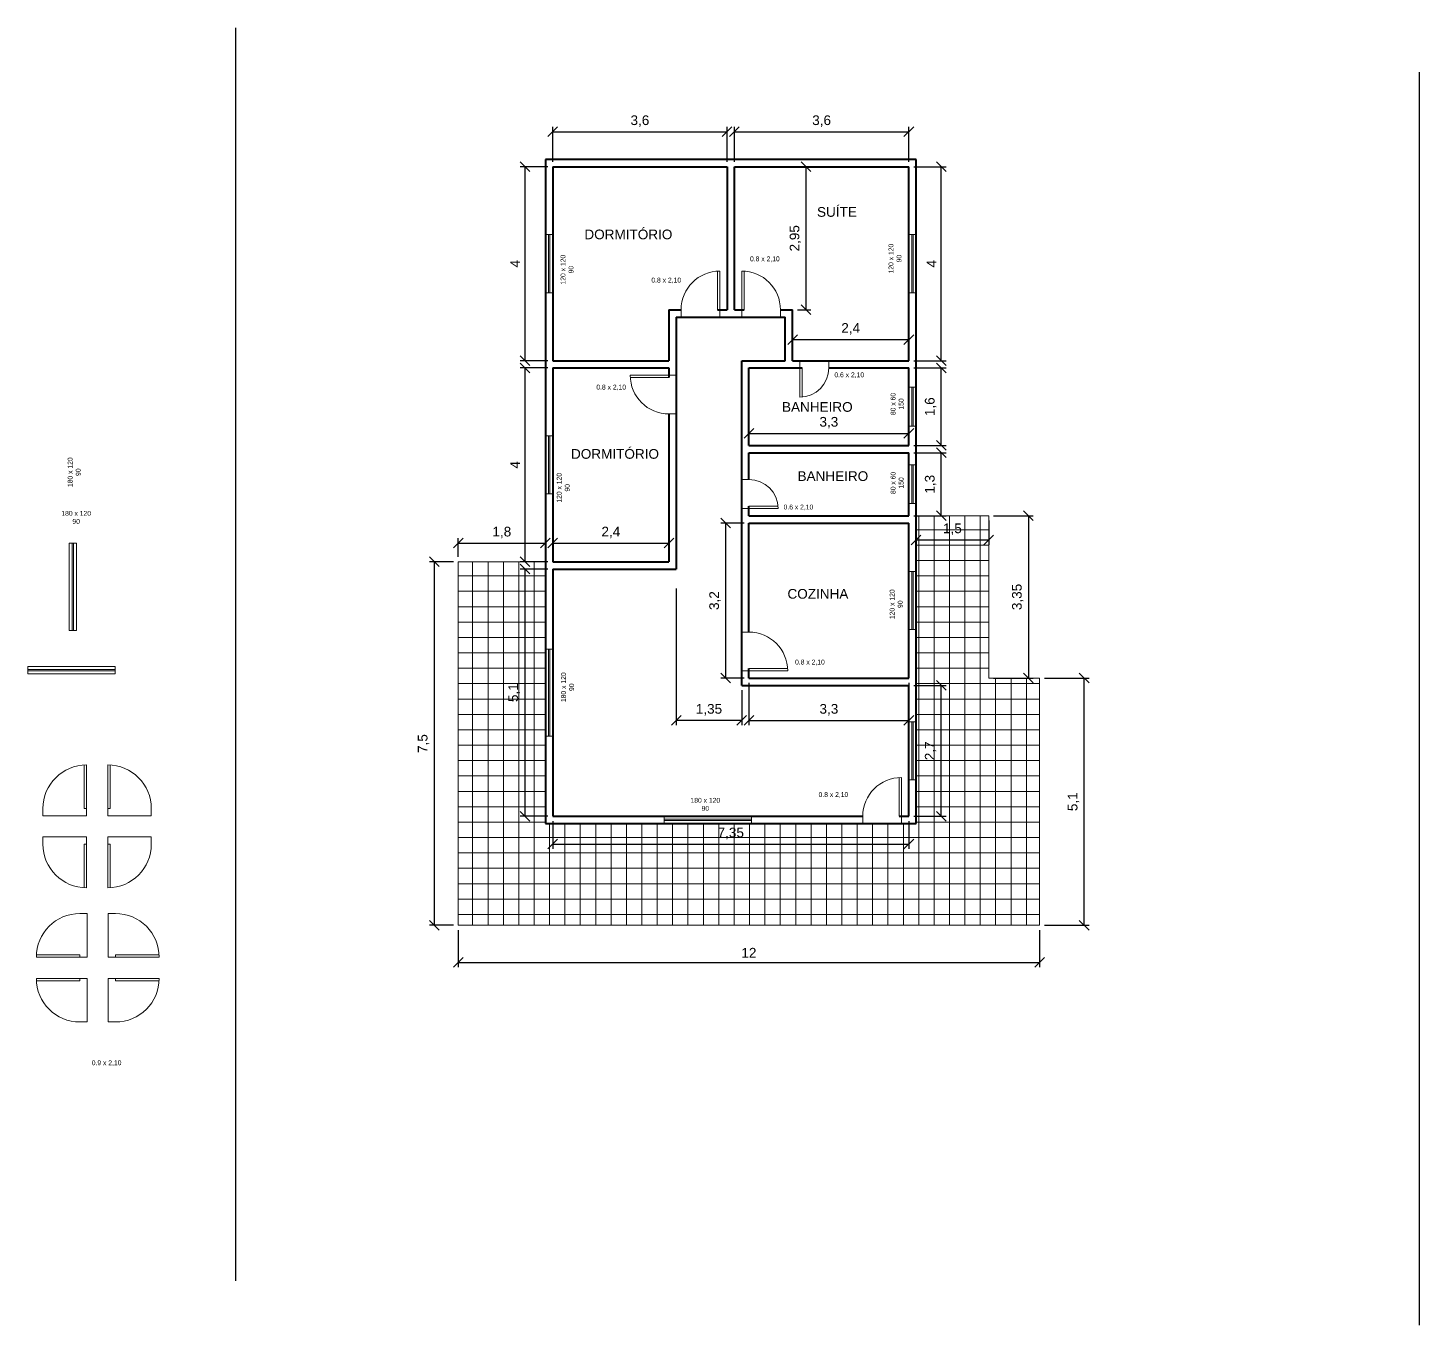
# Model space of a CAD drawing. Header units: millimetres. Extents: x 2213 to 2478, y 1506 to 1643.
# Drawn here: x 2414.61 to 2443.33, y 1580.3 to 1607.06 of the extents above; entities that cross this region are included whole.
import ezdxf

# ---------------------------------------------------------------- set-up
doc = ezdxf.new("R2010")
doc.units = ezdxf.units.MM
for name, color, linetype, lineweight in [('Cotas', 6, 'Continuous', 9), ('Detalhes e Hachuras', 1, 'Continuous', 9), ('Paredes', 4, 'Continuous', 40), ('Portas Janelas', 2, 'Continuous', 20), ('Textos', 3, 'Continuous', 30)]:
    doc.layers.add(name, color=color, linetype=linetype, lineweight=lineweight)
doc.styles.get("Standard").update_dxf_attribs({"font": 'arial.ttf'})
doc.dimstyles.new('ISO-25', dxfattribs={"dimtxt": 0.2, "dimasz": 0.2, "dimexe": 0.1, "dimexo": 0.1, "dimgap": 0.1, "dimtad": 1, "dimtxsty": 'Standard', "dimblk": 'OBLIQUE', "dimcen": 0, "dimclrd": 6, "dimclre": 6, "dimclrt": 6, "dimadec": 0, "dimazin": 0, "dimtfac": 1, "dimtmove": 0, "dimatfit": 3, "dimldrblk": 'OBLIQUE', "dimfxl": 1, "dimtfillclr": 6, "dimarcsym": 0})

# ---------------------------------------------------------------- blocks, each defined once
blk = doc.blocks.new('_Oblique')
at = {"color": 0, "linetype": 'ByBlock', "lineweight": -2}
blk.add_line((-0.5, -0.5), (0.5, 0.5), dxfattribs=at)
blk = doc.blocks.new('*D272')
at = {"layer": 'Cotas', "color": 6, "lineweight": -2, "transparency": 16777216}
for p, q in [((2427.998, 1595.497), (2427.998, 1592.674)), ((2429.348, 1593.397), (2429.348, 1592.674)), ((2429.348, 1592.774), (2427.998, 1592.774))]:
    blk.add_line(p, q, dxfattribs=at)
at = {"layer": 'Defpoints', "color": 0, "transparency": 16777216}
for p in [(2427.998, 1595.597), (2429.348, 1593.497), (2427.998, 1592.774)]:
    blk.add_point(p, dxfattribs=at)
at = {"layer": 'Cotas', "color": 6, "lineweight": -2, "transparency": 16777216, "xscale": 0.2, "yscale": 0.2, "zscale": 0.2, "rotation": 180}
blk.add_blockref('_Oblique', (2427.998, 1592.774), dxfattribs=at)
at = {"layer": 'Cotas', "color": 6, "lineweight": -2, "transparency": 16777216, "xscale": 0.2, "yscale": 0.2, "zscale": 0.2}
blk.add_blockref('_Oblique', (2429.348, 1592.774), dxfattribs=at)
at = {"layer": 'Cotas', "color": 6, "transparency": 16777216, "insert": (2428.673, 1592.994), "char_height": 0.2, "attachment_point": 5}
blk.add_mtext('1,35', dxfattribs=at)
blk = doc.blocks.new('*D273')
at = {"layer": 'Cotas', "color": 6, "lineweight": -2, "transparency": 16777216}
for p, q in [((2429.498, 1593.547), (2429.498, 1592.674)), ((2432.798, 1593.547), (2432.798, 1592.674)), ((2429.498, 1592.774), (2432.798, 1592.774))]:
    blk.add_line(p, q, dxfattribs=at)
at = {"layer": 'Defpoints', "color": 0, "transparency": 16777216}
for p in [(2429.498, 1593.647), (2432.798, 1593.647), (2432.798, 1592.774)]:
    blk.add_point(p, dxfattribs=at)
at = {"layer": 'Cotas', "color": 6, "lineweight": -2, "transparency": 16777216, "xscale": 0.2, "yscale": 0.2, "zscale": 0.2, "rotation": 180}
blk.add_blockref('_Oblique', (2429.498, 1592.774), dxfattribs=at)
at = {"layer": 'Cotas', "color": 6, "lineweight": -2, "transparency": 16777216, "xscale": 0.2, "yscale": 0.2, "zscale": 0.2}
blk.add_blockref('_Oblique', (2432.798, 1592.774), dxfattribs=at)
at = {"layer": 'Cotas', "color": 6, "transparency": 16777216, "insert": (2431.148, 1592.994), "char_height": 0.2, "attachment_point": 5}
blk.add_mtext('3,3', dxfattribs=at)
blk = doc.blocks.new('*D275')
at = {"layer": 'Defpoints', "color": 0, "transparency": 16777216}
for p in [(2425.448, 1604.197), (2424.873, 1600.197), (2425.448, 1600.197)]:
    blk.add_point(p, dxfattribs=at)
at = {"layer": 'Paredes', "color": 6, "lineweight": -2, "transparency": 16777216}
for p, q in [((2425.348, 1604.197), (2424.773, 1604.197)), ((2424.873, 1604.197), (2424.873, 1600.197)), ((2425.348, 1600.197), (2424.773, 1600.197))]:
    blk.add_line(p, q, dxfattribs=at)
at = {"layer": 'Paredes', "color": 6, "lineweight": -2, "transparency": 16777216, "xscale": 0.2, "yscale": 0.2, "zscale": 0.2}
for p, rotation in [((2424.873, 1604.197), 90), ((2424.873, 1600.197), 270)]:
    blk.add_blockref('_Oblique', p, dxfattribs=dict(at, rotation=rotation))
at = {"layer": 'Paredes', "color": 6, "transparency": 16777216, "insert": (2424.673, 1602.197), "char_height": 0.2, "attachment_point": 5, "rotation": 90}
blk.add_mtext('4', dxfattribs=at)
blk = doc.blocks.new('*D276')
at = {"layer": 'Defpoints', "color": 0, "transparency": 16777216}
for p in [(2425.448, 1600.047), (2424.873, 1596.047), (2425.448, 1596.047)]:
    blk.add_point(p, dxfattribs=at)
at = {"layer": 'Paredes', "color": 6, "lineweight": -2, "transparency": 16777216}
for p, q in [((2425.348, 1600.047), (2424.773, 1600.047)), ((2424.873, 1600.047), (2424.873, 1596.047)), ((2425.348, 1596.047), (2424.773, 1596.047))]:
    blk.add_line(p, q, dxfattribs=at)
at = {"layer": 'Paredes', "color": 6, "lineweight": -2, "transparency": 16777216, "xscale": 0.2, "yscale": 0.2, "zscale": 0.2}
for p, rotation in [((2424.873, 1600.047), 90), ((2424.873, 1596.047), 270)]:
    blk.add_blockref('_Oblique', p, dxfattribs=dict(at, rotation=rotation))
at = {"layer": 'Paredes', "color": 6, "transparency": 16777216, "insert": (2424.673, 1598.047), "char_height": 0.2, "attachment_point": 5, "rotation": 90}
blk.add_mtext('4', dxfattribs=at)
blk = doc.blocks.new('*D277')
at = {"layer": 'Defpoints', "color": 0, "transparency": 16777216}
for p in [(2425.448, 1595.897), (2424.873, 1590.797), (2425.448, 1590.797)]:
    blk.add_point(p, dxfattribs=at)
at = {"layer": 'Paredes', "color": 6, "lineweight": -2, "transparency": 16777216}
for p, q in [((2425.348, 1595.897), (2424.773, 1595.897)), ((2424.873, 1595.897), (2424.873, 1590.797)), ((2425.348, 1590.797), (2424.773, 1590.797))]:
    blk.add_line(p, q, dxfattribs=at)
at = {"layer": 'Paredes', "color": 6, "lineweight": -2, "transparency": 16777216, "xscale": 0.2, "yscale": 0.2, "zscale": 0.2}
for p, rotation in [((2424.873, 1595.897), 90), ((2424.873, 1590.797), 270)]:
    blk.add_blockref('_Oblique', p, dxfattribs=dict(at, rotation=rotation))
at = {"layer": 'Paredes', "color": 6, "transparency": 16777216, "insert": (2424.652, 1593.347), "char_height": 0.2, "attachment_point": 5, "rotation": 90}
blk.add_mtext('5,1', dxfattribs=at)
blk = doc.blocks.new('*D279')
at = {"layer": 'Defpoints', "color": 0, "transparency": 16777216}
for p in [(2429.048, 1604.92), (2425.448, 1604.197), (2429.048, 1604.197)]:
    blk.add_point(p, dxfattribs=at)
at = {"layer": 'Paredes', "color": 6, "lineweight": -2, "transparency": 16777216}
for p, q in [((2425.448, 1604.297), (2425.448, 1605.02)), ((2429.048, 1604.297), (2429.048, 1605.02)), ((2425.448, 1604.92), (2429.048, 1604.92))]:
    blk.add_line(p, q, dxfattribs=at)
at = {"layer": 'Paredes', "color": 6, "lineweight": -2, "transparency": 16777216, "xscale": 0.2, "yscale": 0.2, "zscale": 0.2, "rotation": 180}
blk.add_blockref('_Oblique', (2425.448, 1604.92), dxfattribs=at)
at = {"layer": 'Paredes', "color": 6, "lineweight": -2, "transparency": 16777216, "xscale": 0.2, "yscale": 0.2, "zscale": 0.2}
blk.add_blockref('_Oblique', (2429.048, 1604.92), dxfattribs=at)
at = {"layer": 'Paredes', "color": 6, "transparency": 16777216, "insert": (2427.248, 1605.14), "char_height": 0.2, "attachment_point": 5}
blk.add_mtext('3,6', dxfattribs=at)
blk = doc.blocks.new('*D280')
at = {"layer": 'Defpoints', "color": 0, "transparency": 16777216}
for p in [(2432.798, 1604.92), (2429.198, 1604.197), (2432.798, 1604.197)]:
    blk.add_point(p, dxfattribs=at)
at = {"layer": 'Paredes', "color": 6, "lineweight": -2, "transparency": 16777216}
for p, q in [((2429.198, 1604.297), (2429.198, 1605.02)), ((2432.798, 1604.297), (2432.798, 1605.02)), ((2429.198, 1604.92), (2432.798, 1604.92))]:
    blk.add_line(p, q, dxfattribs=at)
at = {"layer": 'Paredes', "color": 6, "lineweight": -2, "transparency": 16777216, "xscale": 0.2, "yscale": 0.2, "zscale": 0.2, "rotation": 180}
blk.add_blockref('_Oblique', (2429.198, 1604.92), dxfattribs=at)
at = {"layer": 'Paredes', "color": 6, "lineweight": -2, "transparency": 16777216, "xscale": 0.2, "yscale": 0.2, "zscale": 0.2}
blk.add_blockref('_Oblique', (2432.798, 1604.92), dxfattribs=at)
at = {"layer": 'Paredes', "color": 6, "transparency": 16777216, "insert": (2430.998, 1605.14), "char_height": 0.2, "attachment_point": 5}
blk.add_mtext('3,6', dxfattribs=at)
blk = doc.blocks.new('*D281')
at = {"layer": 'Defpoints', "color": 0, "transparency": 16777216}
for p in [(2432.798, 1604.197), (2433.468, 1604.197), (2432.798, 1600.197)]:
    blk.add_point(p, dxfattribs=at)
at = {"layer": 'Paredes', "color": 6, "lineweight": -2, "transparency": 16777216}
for p, q in [((2432.898, 1604.197), (2433.568, 1604.197)), ((2433.468, 1600.197), (2433.468, 1604.197)), ((2432.898, 1600.197), (2433.568, 1600.197))]:
    blk.add_line(p, q, dxfattribs=at)
at = {"layer": 'Paredes', "color": 6, "lineweight": -2, "transparency": 16777216, "xscale": 0.2, "yscale": 0.2, "zscale": 0.2}
for p, rotation in [((2433.468, 1604.197), 90), ((2433.468, 1600.197), 270)]:
    blk.add_blockref('_Oblique', p, dxfattribs=dict(at, rotation=rotation))
at = {"layer": 'Paredes', "color": 6, "transparency": 16777216, "insert": (2433.268, 1602.197), "char_height": 0.2, "attachment_point": 5, "rotation": 90}
blk.add_mtext('4', dxfattribs=at)
blk = doc.blocks.new('*D282')
at = {"layer": 'Defpoints', "color": 0, "transparency": 16777216}
for p in [(2432.798, 1600.047), (2433.468, 1600.047), (2432.798, 1598.447)]:
    blk.add_point(p, dxfattribs=at)
at = {"layer": 'Paredes', "color": 6, "lineweight": -2, "transparency": 16777216}
for p, q in [((2432.898, 1600.047), (2433.568, 1600.047)), ((2433.468, 1598.447), (2433.468, 1600.047)), ((2432.898, 1598.447), (2433.568, 1598.447))]:
    blk.add_line(p, q, dxfattribs=at)
at = {"layer": 'Paredes', "color": 6, "lineweight": -2, "transparency": 16777216, "xscale": 0.2, "yscale": 0.2, "zscale": 0.2}
for p, rotation in [((2433.468, 1600.047), 90), ((2433.468, 1598.447), 270)]:
    blk.add_blockref('_Oblique', p, dxfattribs=dict(at, rotation=rotation))
at = {"layer": 'Paredes', "color": 6, "transparency": 16777216, "insert": (2433.248, 1599.247), "char_height": 0.2, "attachment_point": 5, "rotation": 90}
blk.add_mtext('1,6', dxfattribs=at)
blk = doc.blocks.new('*D283')
at = {"layer": 'Defpoints', "color": 0, "transparency": 16777216}
for p in [(2432.798, 1598.297), (2433.468, 1598.297), (2432.798, 1596.997)]:
    blk.add_point(p, dxfattribs=at)
at = {"layer": 'Paredes', "color": 6, "lineweight": -2, "transparency": 16777216}
for p, q in [((2432.898, 1598.297), (2433.568, 1598.297)), ((2433.468, 1596.997), (2433.468, 1598.297)), ((2432.898, 1596.997), (2433.568, 1596.997))]:
    blk.add_line(p, q, dxfattribs=at)
at = {"layer": 'Paredes', "color": 6, "lineweight": -2, "transparency": 16777216, "xscale": 0.2, "yscale": 0.2, "zscale": 0.2}
for p, rotation in [((2433.468, 1598.297), 90), ((2433.468, 1596.997), 270)]:
    blk.add_blockref('_Oblique', p, dxfattribs=dict(at, rotation=rotation))
at = {"layer": 'Paredes', "color": 6, "transparency": 16777216, "insert": (2433.248, 1597.647), "char_height": 0.2, "attachment_point": 5, "rotation": 90}
blk.add_mtext('1,3', dxfattribs=at)
blk = doc.blocks.new('*D284')
at = {"layer": 'Defpoints', "color": 0, "transparency": 16777216}
for p in [(2429.018, 1596.847), (2429.498, 1596.847), (2429.498, 1593.647)]:
    blk.add_point(p, dxfattribs=at)
at = {"layer": 'Paredes', "color": 6, "lineweight": -2, "transparency": 16777216}
for p, q in [((2429.398, 1596.847), (2428.918, 1596.847)), ((2429.018, 1593.647), (2429.018, 1596.847)), ((2429.398, 1593.647), (2428.918, 1593.647))]:
    blk.add_line(p, q, dxfattribs=at)
at = {"layer": 'Paredes', "color": 6, "lineweight": -2, "transparency": 16777216, "xscale": 0.2, "yscale": 0.2, "zscale": 0.2}
for p, rotation in [((2429.018, 1596.847), 90), ((2429.018, 1593.647), 270)]:
    blk.add_blockref('_Oblique', p, dxfattribs=dict(at, rotation=rotation))
at = {"layer": 'Paredes', "color": 6, "transparency": 16777216, "insert": (2428.798, 1595.247), "char_height": 0.2, "attachment_point": 5, "rotation": 90}
blk.add_mtext('3,2', dxfattribs=at)
blk = doc.blocks.new('*D285')
at = {"layer": 'Defpoints', "color": 0, "transparency": 16777216}
for p in [(2432.798, 1600.633), (2430.398, 1600.197), (2432.798, 1600.197)]:
    blk.add_point(p, dxfattribs=at)
at = {"layer": 'Paredes', "color": 6, "lineweight": -2, "transparency": 16777216}
for p, q in [((2430.398, 1600.297), (2430.398, 1600.733)), ((2430.398, 1600.633), (2432.798, 1600.633)), ((2432.798, 1600.297), (2432.798, 1600.733))]:
    blk.add_line(p, q, dxfattribs=at)
at = {"layer": 'Paredes', "color": 6, "lineweight": -2, "transparency": 16777216, "xscale": 0.2, "yscale": 0.2, "zscale": 0.2, "rotation": 180}
blk.add_blockref('_Oblique', (2430.398, 1600.633), dxfattribs=at)
at = {"layer": 'Paredes', "color": 6, "lineweight": -2, "transparency": 16777216, "xscale": 0.2, "yscale": 0.2, "zscale": 0.2}
blk.add_blockref('_Oblique', (2432.798, 1600.633), dxfattribs=at)
at = {"layer": 'Paredes', "color": 6, "transparency": 16777216, "insert": (2431.598, 1600.853), "char_height": 0.2, "attachment_point": 5}
blk.add_mtext('2,4', dxfattribs=at)
blk = doc.blocks.new('*D286')
at = {"layer": 'Defpoints', "color": 0, "transparency": 16777216}
for p in [(2430.398, 1604.197), (2430.677, 1604.197), (2430.398, 1601.247)]:
    blk.add_point(p, dxfattribs=at)
at = {"layer": 'Paredes', "color": 6, "lineweight": -2, "transparency": 16777216}
for p, q in [((2430.498, 1604.197), (2430.777, 1604.197)), ((2430.677, 1601.247), (2430.677, 1604.197)), ((2430.498, 1601.247), (2430.777, 1601.247))]:
    blk.add_line(p, q, dxfattribs=at)
at = {"layer": 'Paredes', "color": 6, "lineweight": -2, "transparency": 16777216, "xscale": 0.2, "yscale": 0.2, "zscale": 0.2}
for p, rotation in [((2430.677, 1604.197), 90), ((2430.677, 1601.247), 270)]:
    blk.add_blockref('_Oblique', p, dxfattribs=dict(at, rotation=rotation))
at = {"layer": 'Paredes', "color": 6, "transparency": 16777216, "insert": (2430.457, 1602.722), "char_height": 0.2, "attachment_point": 5, "rotation": 90}
blk.add_mtext('2,95', dxfattribs=at)
blk = doc.blocks.new('*D287')
at = {"layer": 'Defpoints', "color": 0, "transparency": 16777216}
for p in [(2432.798, 1598.697), (2429.498, 1598.447), (2432.798, 1598.447)]:
    blk.add_point(p, dxfattribs=at)
at = {"layer": 'Paredes', "color": 6, "lineweight": -2, "transparency": 16777216}
for p, q in [((2429.498, 1598.547), (2429.498, 1598.797)), ((2429.498, 1598.697), (2432.798, 1598.697)), ((2432.798, 1598.547), (2432.798, 1598.797))]:
    blk.add_line(p, q, dxfattribs=at)
at = {"layer": 'Paredes', "color": 6, "lineweight": -2, "transparency": 16777216, "xscale": 0.2, "yscale": 0.2, "zscale": 0.2, "rotation": 180}
blk.add_blockref('_Oblique', (2429.498, 1598.697), dxfattribs=at)
at = {"layer": 'Paredes', "color": 6, "lineweight": -2, "transparency": 16777216, "xscale": 0.2, "yscale": 0.2, "zscale": 0.2}
blk.add_blockref('_Oblique', (2432.798, 1598.697), dxfattribs=at)
at = {"layer": 'Paredes', "color": 6, "transparency": 16777216, "insert": (2431.148, 1598.917), "char_height": 0.2, "attachment_point": 5}
blk.add_mtext('3,3', dxfattribs=at)
blk = doc.blocks.new('*D288')
at = {"layer": 'Defpoints', "color": 0, "transparency": 16777216}
for p in [(2425.448, 1590.797), (2432.798, 1590.797), (2432.798, 1590.222)]:
    blk.add_point(p, dxfattribs=at)
at = {"layer": 'Paredes', "color": 6, "lineweight": -2, "transparency": 16777216}
for p, q in [((2425.448, 1590.697), (2425.448, 1590.122)), ((2432.798, 1590.697), (2432.798, 1590.122)), ((2425.448, 1590.222), (2432.798, 1590.222))]:
    blk.add_line(p, q, dxfattribs=at)
at = {"layer": 'Paredes', "color": 6, "lineweight": -2, "transparency": 16777216, "xscale": 0.2, "yscale": 0.2, "zscale": 0.2, "rotation": 180}
blk.add_blockref('_Oblique', (2425.448, 1590.222), dxfattribs=at)
at = {"layer": 'Paredes', "color": 6, "lineweight": -2, "transparency": 16777216, "xscale": 0.2, "yscale": 0.2, "zscale": 0.2}
blk.add_blockref('_Oblique', (2432.798, 1590.222), dxfattribs=at)
at = {"layer": 'Paredes', "color": 6, "transparency": 16777216, "insert": (2429.123, 1590.442), "char_height": 0.2, "attachment_point": 5}
blk.add_mtext('7,35', dxfattribs=at)
blk = doc.blocks.new('*D289')
at = {"layer": 'Defpoints', "color": 0, "transparency": 16777216}
for p in [(2432.798, 1593.497), (2433.468, 1593.497), (2432.798, 1590.797)]:
    blk.add_point(p, dxfattribs=at)
at = {"layer": 'Paredes', "color": 6, "lineweight": -2, "transparency": 16777216}
for p, q in [((2432.898, 1593.497), (2433.568, 1593.497)), ((2433.468, 1590.797), (2433.468, 1593.497)), ((2432.898, 1590.797), (2433.568, 1590.797))]:
    blk.add_line(p, q, dxfattribs=at)
at = {"layer": 'Paredes', "color": 6, "lineweight": -2, "transparency": 16777216, "xscale": 0.2, "yscale": 0.2, "zscale": 0.2}
for p, rotation in [((2433.468, 1593.497), 90), ((2433.468, 1590.797), 270)]:
    blk.add_blockref('_Oblique', p, dxfattribs=dict(at, rotation=rotation))
at = {"layer": 'Paredes', "color": 6, "transparency": 16777216, "insert": (2433.248, 1592.147), "char_height": 0.2, "attachment_point": 5, "rotation": 90}
blk.add_mtext('2,7', dxfattribs=at)
blk = doc.blocks.new('*D290')
at = {"layer": 'Cotas', "color": 6, "lineweight": -2, "transparency": 16777216}
for p, q in [((2425.448, 1596.147), (2425.448, 1596.532)), ((2425.448, 1596.432), (2427.848, 1596.432)), ((2427.848, 1596.147), (2427.848, 1596.532))]:
    blk.add_line(p, q, dxfattribs=at)
at = {"layer": 'Defpoints', "color": 0, "transparency": 16777216}
for p in [(2427.848, 1596.432), (2425.448, 1596.047), (2427.848, 1596.047)]:
    blk.add_point(p, dxfattribs=at)
at = {"layer": 'Cotas', "color": 6, "lineweight": -2, "transparency": 16777216, "xscale": 0.2, "yscale": 0.2, "zscale": 0.2, "rotation": 180}
blk.add_blockref('_Oblique', (2425.448, 1596.432), dxfattribs=at)
at = {"layer": 'Cotas', "color": 6, "lineweight": -2, "transparency": 16777216, "xscale": 0.2, "yscale": 0.2, "zscale": 0.2}
blk.add_blockref('_Oblique', (2427.848, 1596.432), dxfattribs=at)
at = {"layer": 'Cotas', "color": 6, "transparency": 16777216, "insert": (2426.648, 1596.652), "char_height": 0.2, "attachment_point": 5}
blk.add_mtext('2,4', dxfattribs=at)
blk = doc.blocks.new('*D291')
at = {"layer": 'Cotas', "color": 6, "lineweight": -2, "transparency": 16777216}
for p, q in [((2423.498, 1596.147), (2423.498, 1596.532)), ((2423.498, 1596.432), (2425.298, 1596.432)), ((2425.298, 1596.147), (2425.298, 1596.532))]:
    blk.add_line(p, q, dxfattribs=at)
at = {"layer": 'Defpoints', "color": 0, "transparency": 16777216}
for p in [(2425.298, 1596.432), (2423.498, 1596.047), (2425.298, 1596.047)]:
    blk.add_point(p, dxfattribs=at)
at = {"layer": 'Cotas', "color": 6, "lineweight": -2, "transparency": 16777216, "xscale": 0.2, "yscale": 0.2, "zscale": 0.2, "rotation": 180}
blk.add_blockref('_Oblique', (2423.498, 1596.432), dxfattribs=at)
at = {"layer": 'Cotas', "color": 6, "lineweight": -2, "transparency": 16777216, "xscale": 0.2, "yscale": 0.2, "zscale": 0.2}
blk.add_blockref('_Oblique', (2425.298, 1596.432), dxfattribs=at)
at = {"layer": 'Cotas', "color": 6, "transparency": 16777216, "insert": (2424.398, 1596.652), "char_height": 0.2, "attachment_point": 5}
blk.add_mtext('1,8', dxfattribs=at)
blk = doc.blocks.new('*D292')
at = {"layer": 'Cotas', "color": 6, "lineweight": -2, "transparency": 16777216}
for p, q in [((2423.398, 1596.047), (2422.902, 1596.047)), ((2423.002, 1596.047), (2423.002, 1588.547)), ((2423.398, 1588.547), (2422.902, 1588.547))]:
    blk.add_line(p, q, dxfattribs=at)
at = {"layer": 'Defpoints', "color": 0, "transparency": 16777216}
for p in [(2423.498, 1596.047), (2423.002, 1588.547), (2423.498, 1588.547)]:
    blk.add_point(p, dxfattribs=at)
at = {"layer": 'Cotas', "color": 6, "lineweight": -2, "transparency": 16777216, "xscale": 0.2, "yscale": 0.2, "zscale": 0.2}
for p, rotation in [((2423.002, 1596.047), 90), ((2423.002, 1588.547), 270)]:
    blk.add_blockref('_Oblique', p, dxfattribs=dict(at, rotation=rotation))
at = {"layer": 'Cotas', "color": 6, "transparency": 16777216, "insert": (2422.782, 1592.297), "char_height": 0.2, "attachment_point": 5, "rotation": 90}
blk.add_mtext('7,5', dxfattribs=at)
blk = doc.blocks.new('*D293')
at = {"layer": 'Cotas', "color": 6, "lineweight": -2, "transparency": 16777216}
for p, q in [((2423.498, 1588.447), (2423.498, 1587.68)), ((2435.498, 1588.447), (2435.498, 1587.68)), ((2423.498, 1587.78), (2435.498, 1587.78))]:
    blk.add_line(p, q, dxfattribs=at)
at = {"layer": 'Defpoints', "color": 0, "transparency": 16777216}
for p in [(2423.498, 1588.547), (2435.498, 1588.547), (2435.498, 1587.78)]:
    blk.add_point(p, dxfattribs=at)
at = {"layer": 'Cotas', "color": 6, "lineweight": -2, "transparency": 16777216, "xscale": 0.2, "yscale": 0.2, "zscale": 0.2, "rotation": 180}
blk.add_blockref('_Oblique', (2423.498, 1587.78), dxfattribs=at)
at = {"layer": 'Cotas', "color": 6, "lineweight": -2, "transparency": 16777216, "xscale": 0.2, "yscale": 0.2, "zscale": 0.2}
blk.add_blockref('_Oblique', (2435.498, 1587.78), dxfattribs=at)
at = {"layer": 'Cotas', "color": 6, "transparency": 16777216, "insert": (2429.498, 1587.981), "char_height": 0.2, "attachment_point": 5}
blk.add_mtext('12', dxfattribs=at)
blk = doc.blocks.new('*D294')
at = {"layer": 'Cotas', "color": 6, "lineweight": -2, "transparency": 16777216}
for p, q in [((2435.598, 1593.647), (2436.517, 1593.647)), ((2436.417, 1588.547), (2436.417, 1593.647)), ((2435.598, 1588.547), (2436.517, 1588.547))]:
    blk.add_line(p, q, dxfattribs=at)
at = {"layer": 'Defpoints', "color": 0, "transparency": 16777216}
for p in [(2435.498, 1593.647), (2436.417, 1593.647), (2435.498, 1588.547)]:
    blk.add_point(p, dxfattribs=at)
at = {"layer": 'Cotas', "color": 6, "lineweight": -2, "transparency": 16777216, "xscale": 0.2, "yscale": 0.2, "zscale": 0.2}
for p, rotation in [((2436.417, 1593.647), 90), ((2436.417, 1588.547), 270)]:
    blk.add_blockref('_Oblique', p, dxfattribs=dict(at, rotation=rotation))
at = {"layer": 'Cotas', "color": 6, "transparency": 16777216, "insert": (2436.197, 1591.097), "char_height": 0.2, "attachment_point": 5, "rotation": 90}
blk.add_mtext('5,1', dxfattribs=at)
blk = doc.blocks.new('*D295')
at = {"layer": 'Cotas', "color": 6, "lineweight": -2, "transparency": 16777216}
for p, q in [((2434.548, 1596.997), (2435.366, 1596.997)), ((2435.266, 1596.997), (2435.266, 1593.647)), ((2434.548, 1593.647), (2435.366, 1593.647))]:
    blk.add_line(p, q, dxfattribs=at)
at = {"layer": 'Defpoints', "color": 0, "transparency": 16777216}
for p in [(2434.448, 1596.997), (2434.448, 1593.647), (2435.266, 1593.647)]:
    blk.add_point(p, dxfattribs=at)
at = {"layer": 'Cotas', "color": 6, "lineweight": -2, "transparency": 16777216, "xscale": 0.2, "yscale": 0.2, "zscale": 0.2}
for p, rotation in [((2435.266, 1596.997), 90), ((2435.266, 1593.647), 270)]:
    blk.add_blockref('_Oblique', p, dxfattribs=dict(at, rotation=rotation))
at = {"layer": 'Cotas', "color": 6, "transparency": 16777216, "insert": (2435.046, 1595.322), "char_height": 0.2, "attachment_point": 5, "rotation": 90}
blk.add_mtext('3,35', dxfattribs=at)
blk = doc.blocks.new('*D296')
at = {"layer": 'Cotas', "color": 6, "lineweight": -2, "transparency": 16777216}
for p, q in [((2432.948, 1596.897), (2432.948, 1596.399)), ((2434.448, 1596.897), (2434.448, 1596.399)), ((2432.948, 1596.499), (2434.448, 1596.499))]:
    blk.add_line(p, q, dxfattribs=at)
at = {"layer": 'Defpoints', "color": 0, "transparency": 16777216}
for p in [(2432.948, 1596.997), (2434.448, 1596.997), (2434.448, 1596.499)]:
    blk.add_point(p, dxfattribs=at)
at = {"layer": 'Cotas', "color": 6, "lineweight": -2, "transparency": 16777216, "xscale": 0.2, "yscale": 0.2, "zscale": 0.2, "rotation": 180}
blk.add_blockref('_Oblique', (2432.948, 1596.499), dxfattribs=at)
at = {"layer": 'Cotas', "color": 6, "lineweight": -2, "transparency": 16777216, "xscale": 0.2, "yscale": 0.2, "zscale": 0.2}
blk.add_blockref('_Oblique', (2434.448, 1596.499), dxfattribs=at)
at = {"layer": 'Cotas', "color": 6, "transparency": 16777216, "insert": (2433.698, 1596.719), "char_height": 0.2, "attachment_point": 5}
blk.add_mtext('1,5', dxfattribs=at)

msp = doc.modelspace()

# ---------------------------------------------------------------- hatches: boundary and pattern name
at = {"layer": 'Detalhes e Hachuras'}
h = msp.add_hatch(dxfattribs=at)
h.set_pattern_fill('NET', color=256, scale=0.1)
h.paths.add_polyline_path([(2435.498, 1593.647), (2434.448, 1593.647), (2434.448, 1596.997), (2432.948, 1596.997), (2432.948, 1590.647), (2425.298, 1590.647), (2425.298, 1596.047), (2423.498, 1596.047), (2423.498, 1588.547), (2435.498, 1588.547)])
h.paths.add_polyline_path([(2424.842, 1593.123), (2424.842, 1593.611), (2424.43, 1593.611), (2424.43, 1593.123)], flags=24)
h.paths.add_polyline_path([(2428.8, 1590.252), (2429.444, 1590.252), (2429.444, 1590.664), (2428.8, 1590.664)], flags=24)
h.paths.add_polyline_path([(2433.438, 1591.905), (2433.438, 1592.393), (2433.026, 1592.393), (2433.026, 1591.905)], flags=24)
h.paths.add_polyline_path([(2433.444, 1596.529), (2433.933, 1596.529), (2433.933, 1596.941), (2433.444, 1596.941)], flags=24)

# ---------------------------------------------------------------- linework, layer by layer
for p, q in [((2418.898, 1607.064), (2418.898, 1581.212)), ((2443.331, 1606.148), (2443.331, 1580.296))]:
    msp.add_line(p, q)
for p, q in [((2432.948, 1596.997), (2434.448, 1596.997)), ((2434.448, 1596.997), (2434.448, 1593.647)), ((2423.498, 1596.047), (2425.298, 1596.047)), ((2423.498, 1596.047), (2423.498, 1588.547)), ((2434.448, 1593.647), (2435.498, 1593.647)), ((2435.498, 1588.547), (2435.498, 1593.647)), ((2423.498, 1588.547), (2435.498, 1588.547))]:
    msp.add_line(p, q, dxfattribs=at)
at = {"layer": 'Paredes'}
for p, q in [((2425.298, 1604.347), (2425.298, 1590.647)), ((2432.948, 1604.347), (2425.298, 1604.347)), ((2425.448, 1604.197), (2425.448, 1600.197)), ((2425.448, 1604.197), (2429.048, 1604.197)), ((2429.048, 1604.197), (2429.048, 1601.247)), ((2429.198, 1601.247), (2429.198, 1604.197)), ((2429.198, 1604.197), (2432.798, 1604.197)), ((2432.798, 1600.197), (2432.798, 1604.197)), ((2432.948, 1590.647), (2432.948, 1604.347)), ((2427.848, 1601.247), (2428.098, 1601.247)), ((2427.848, 1601.247), (2427.848, 1600.197)), ((2428.848, 1601.247), (2429.048, 1601.247)), ((2429.198, 1601.247), (2429.398, 1601.247)), ((2430.148, 1601.247), (2430.398, 1601.247)), ((2430.398, 1600.197), (2430.398, 1601.247)), ((2427.998, 1601.097), (2430.248, 1601.097)), ((2427.998, 1601.097), (2427.998, 1595.897)), ((2430.248, 1600.197), (2430.248, 1601.097)), ((2425.448, 1600.197), (2427.848, 1600.197)), ((2429.348, 1600.197), (2430.248, 1600.197)), ((2429.348, 1593.497), (2429.348, 1600.197)), ((2430.398, 1600.197), (2432.798, 1600.197)), ((2425.448, 1600.047), (2427.848, 1600.047)), ((2425.448, 1600.047), (2425.448, 1596.047)), ((2427.848, 1600.047), (2427.848, 1599.847)), ((2429.498, 1600.047), (2430.598, 1600.047)), ((2429.498, 1598.447), (2429.498, 1600.047)), ((2431.148, 1600.047), (2432.798, 1600.047)), ((2432.798, 1598.447), (2432.798, 1600.047)), ((2427.848, 1599.097), (2427.848, 1596.047)), ((2429.498, 1598.447), (2432.798, 1598.447)), ((2429.498, 1598.297), (2432.798, 1598.297)), ((2429.498, 1597.747), (2429.498, 1598.297)), ((2432.798, 1596.997), (2432.798, 1598.297)), ((2429.498, 1596.997), (2429.498, 1597.197)), ((2429.498, 1596.997), (2432.798, 1596.997)), ((2429.498, 1596.847), (2432.798, 1596.847)), ((2429.498, 1594.597), (2429.498, 1596.847)), ((2432.798, 1593.647), (2432.798, 1596.847)), ((2425.448, 1596.047), (2427.848, 1596.047)), ((2425.448, 1595.897), (2425.448, 1590.797)), ((2425.448, 1595.897), (2427.998, 1595.897)), ((2429.498, 1593.647), (2429.498, 1593.847)), ((2429.348, 1593.497), (2432.798, 1593.497)), ((2429.498, 1593.647), (2432.798, 1593.647)), ((2432.798, 1590.797), (2432.798, 1593.497)), ((2425.298, 1590.647), (2432.948, 1590.647)), ((2425.448, 1590.797), (2431.848, 1590.797)), ((2432.598, 1590.797), (2432.798, 1590.797))]:
    msp.add_line(p, q, dxfattribs=at)
at = {"layer": 'Portas Janelas'}
for p, q in [((2425.448, 1602.797), (2425.298, 1602.797)), ((2425.298, 1602.797), (2425.298, 1601.597)), ((2425.358, 1602.797), (2425.358, 1601.597)), ((2425.388, 1601.597), (2425.388, 1602.797)), ((2425.448, 1601.597), (2425.448, 1602.797)), ((2432.948, 1602.797), (2432.798, 1602.797)), ((2432.798, 1602.797), (2432.798, 1601.597)), ((2432.858, 1602.797), (2432.858, 1601.597)), ((2432.888, 1601.597), (2432.888, 1602.797)), ((2432.948, 1601.597), (2432.948, 1602.797)), ((2428.848, 1602.045), (2428.848, 1601.247)), ((2428.898, 1601.247), (2428.898, 1602.047)), ((2429.348, 1601.247), (2429.348, 1602.047)), ((2429.398, 1602.045), (2429.398, 1601.247)), ((2425.298, 1601.597), (2425.448, 1601.597)), ((2432.798, 1601.597), (2432.948, 1601.597)), ((2428.098, 1601.247), (2428.098, 1601.097)), ((2428.848, 1601.247), (2428.898, 1601.247)), ((2428.898, 1601.097), (2428.898, 1601.247)), ((2429.348, 1601.097), (2429.348, 1601.247)), ((2429.398, 1601.247), (2429.348, 1601.247)), ((2430.148, 1601.247), (2430.148, 1601.097)), ((2428.098, 1601.097), (2428.898, 1601.097)), ((2430.148, 1601.097), (2429.348, 1601.097)), ((2430.548, 1600.047), (2430.548, 1600.197)), ((2430.548, 1600.197), (2431.148, 1600.197)), ((2431.148, 1600.197), (2431.148, 1600.047)), ((2427.848, 1599.897), (2427.048, 1599.897)), ((2427.05, 1599.847), (2427.848, 1599.847)), ((2427.998, 1599.897), (2427.848, 1599.897)), ((2427.848, 1599.847), (2427.848, 1599.897)), ((2427.998, 1599.097), (2427.998, 1599.897)), ((2430.548, 1600.047), (2430.548, 1599.447)), ((2430.598, 1600.047), (2430.548, 1600.047)), ((2430.598, 1599.449), (2430.598, 1600.047)), ((2432.798, 1598.847), (2432.798, 1599.647)), ((2432.798, 1599.647), (2432.948, 1599.647)), ((2432.858, 1598.847), (2432.858, 1599.647)), ((2432.888, 1599.647), (2432.888, 1598.847)), ((2432.948, 1599.647), (2432.948, 1598.847)), ((2427.848, 1599.097), (2427.998, 1599.097)), ((2425.448, 1598.647), (2425.298, 1598.647)), ((2425.298, 1598.647), (2425.298, 1597.447)), ((2425.358, 1598.647), (2425.358, 1597.447)), ((2425.388, 1597.447), (2425.388, 1598.647)), ((2425.448, 1597.447), (2425.448, 1598.647)), ((2432.948, 1598.847), (2432.798, 1598.847)), ((2432.798, 1597.247), (2432.798, 1598.047)), ((2432.798, 1598.047), (2432.948, 1598.047)), ((2432.858, 1597.247), (2432.858, 1598.047)), ((2432.888, 1598.047), (2432.888, 1597.247)), ((2432.948, 1598.047), (2432.948, 1597.247)), ((2429.348, 1597.147), (2429.348, 1597.747)), ((2429.348, 1597.747), (2429.498, 1597.747)), ((2425.298, 1597.447), (2425.448, 1597.447)), ((2430.096, 1597.197), (2429.498, 1597.197)), ((2429.498, 1597.197), (2429.498, 1597.147)), ((2432.948, 1597.247), (2432.798, 1597.247)), ((2429.498, 1597.147), (2429.348, 1597.147)), ((2429.498, 1597.147), (2430.098, 1597.147)), ((2415.468, 1594.632), (2415.468, 1596.432)), ((2415.468, 1596.432), (2415.618, 1596.432)), ((2415.528, 1594.632), (2415.528, 1596.432)), ((2415.558, 1596.432), (2415.558, 1594.632)), ((2415.618, 1596.432), (2415.618, 1594.632)), ((2432.948, 1595.847), (2432.798, 1595.847)), ((2432.798, 1595.847), (2432.798, 1594.647)), ((2432.858, 1595.847), (2432.858, 1594.647)), ((2432.888, 1594.647), (2432.888, 1595.847)), ((2432.948, 1594.647), (2432.948, 1595.847)), ((2415.618, 1594.632), (2415.468, 1594.632)), ((2432.798, 1594.647), (2432.948, 1594.647)), ((2429.498, 1594.597), (2429.348, 1594.597)), ((2429.348, 1594.597), (2429.348, 1593.797)), ((2425.298, 1592.447), (2425.298, 1594.247)), ((2425.298, 1594.247), (2425.448, 1594.247)), ((2425.358, 1592.447), (2425.358, 1594.247)), ((2425.388, 1594.247), (2425.388, 1592.447)), ((2425.448, 1594.247), (2425.448, 1592.447)), ((2414.615, 1593.884), (2416.415, 1593.884)), ((2414.615, 1593.734), (2414.615, 1593.884)), ((2414.615, 1593.824), (2416.415, 1593.824)), ((2416.415, 1593.794), (2414.615, 1593.794)), ((2416.415, 1593.884), (2416.415, 1593.734)), ((2429.348, 1593.797), (2429.498, 1593.797)), ((2430.296, 1593.847), (2429.498, 1593.847)), ((2429.498, 1593.847), (2429.498, 1593.797)), ((2429.498, 1593.797), (2430.298, 1593.797)), ((2416.415, 1593.734), (2414.615, 1593.734)), ((2432.948, 1592.747), (2432.798, 1592.747)), ((2432.798, 1592.747), (2432.798, 1591.547)), ((2432.858, 1592.747), (2432.858, 1591.547)), ((2432.888, 1591.547), (2432.888, 1592.747)), ((2432.948, 1591.547), (2432.948, 1592.747)), ((2425.448, 1592.447), (2425.298, 1592.447)), ((2415.776, 1591.854), (2415.776, 1590.956)), ((2415.826, 1590.956), (2415.826, 1591.856)), ((2416.264, 1590.956), (2416.264, 1591.856)), ((2416.314, 1591.854), (2416.314, 1590.956)), ((2432.598, 1591.595), (2432.598, 1590.797)), ((2432.648, 1590.797), (2432.648, 1591.597)), ((2432.798, 1591.547), (2432.948, 1591.547)), ((2414.926, 1590.806), (2414.926, 1590.956)), ((2415.776, 1590.956), (2415.826, 1590.956)), ((2415.826, 1590.806), (2415.826, 1590.956)), ((2416.264, 1590.806), (2416.264, 1590.956)), ((2416.314, 1590.956), (2416.264, 1590.956)), ((2417.164, 1590.806), (2417.164, 1590.956)), ((2414.926, 1590.806), (2415.826, 1590.806)), ((2417.164, 1590.806), (2416.264, 1590.806)), ((2427.748, 1590.797), (2429.548, 1590.797)), ((2427.748, 1590.647), (2427.748, 1590.797)), ((2427.748, 1590.737), (2429.548, 1590.737)), ((2429.548, 1590.707), (2427.748, 1590.707)), ((2429.548, 1590.647), (2427.748, 1590.647)), ((2429.548, 1590.797), (2429.548, 1590.647)), ((2431.848, 1590.797), (2431.848, 1590.647)), ((2431.848, 1590.647), (2432.648, 1590.647)), ((2432.598, 1590.797), (2432.648, 1590.797)), ((2432.648, 1590.647), (2432.648, 1590.797)), ((2414.926, 1590.371), (2414.926, 1590.221)), ((2414.926, 1590.371), (2415.826, 1590.371)), ((2415.826, 1590.371), (2415.826, 1590.221)), ((2417.164, 1590.371), (2416.264, 1590.371)), ((2416.264, 1590.371), (2416.264, 1590.221)), ((2417.164, 1590.371), (2417.164, 1590.221)), ((2415.776, 1589.323), (2415.776, 1590.221)), ((2415.776, 1590.221), (2415.826, 1590.221)), ((2415.826, 1590.221), (2415.826, 1589.321)), ((2416.264, 1590.221), (2416.264, 1589.321)), ((2416.314, 1590.221), (2416.264, 1590.221)), ((2416.314, 1589.323), (2416.314, 1590.221)), ((2415.841, 1588.79), (2415.691, 1588.79)), ((2415.841, 1588.79), (2415.841, 1587.89)), ((2416.275, 1588.79), (2416.425, 1588.79)), ((2416.275, 1588.79), (2416.275, 1587.89)), ((2415.691, 1587.89), (2414.791, 1587.89)), ((2414.792, 1587.94), (2415.691, 1587.94)), ((2415.691, 1587.94), (2415.691, 1587.89)), ((2415.841, 1587.89), (2415.691, 1587.89)), ((2416.275, 1587.89), (2416.425, 1587.89)), ((2417.323, 1587.94), (2416.425, 1587.94)), ((2416.425, 1587.94), (2416.425, 1587.89)), ((2416.425, 1587.89), (2417.325, 1587.89)), ((2415.691, 1587.452), (2414.791, 1587.452)), ((2415.841, 1587.452), (2415.691, 1587.452)), ((2415.691, 1587.402), (2415.691, 1587.452)), ((2415.841, 1586.552), (2415.841, 1587.452)), ((2416.275, 1586.552), (2416.275, 1587.452)), ((2416.275, 1587.452), (2416.425, 1587.452)), ((2416.425, 1587.452), (2417.325, 1587.452)), ((2416.425, 1587.402), (2416.425, 1587.452)), ((2414.792, 1587.402), (2415.691, 1587.402)), ((2417.323, 1587.402), (2416.425, 1587.402)), ((2415.841, 1586.552), (2415.691, 1586.552)), ((2416.275, 1586.552), (2416.425, 1586.552))]:
    msp.add_line(p, q, dxfattribs=at)
for centre, radius, start, end in [((2428.898, 1601.247), 0.8, 90, 180), ((2429.348, 1601.247), 0.8, 0, 90), ((2427.848, 1599.897), 0.8, 180, 270), ((2430.548, 1600.047), 0.6, 270, 0), ((2429.498, 1597.147), 0.6, 0, 90), ((2429.498, 1593.797), 0.8, 0, 90), ((2415.826, 1590.956), 0.9, 90, 180), ((2416.264, 1590.956), 0.9, 0, 90), ((2432.648, 1590.797), 0.8, 90, 180), ((2415.826, 1590.221), 0.9, 180, 270), ((2416.264, 1590.221), 0.9, 270, 0), ((2415.691, 1587.89), 0.9, 90, 180), ((2416.425, 1587.89), 0.9, 0, 90), ((2415.691, 1587.452), 0.9, 180, 270), ((2416.425, 1587.452), 0.9, 270, 0)]:
    msp.add_arc(centre, radius, start, end, dxfattribs=at)

# ---------------------------------------------------------------- texts
at = {"layer": 'Textos', "attachment_point": 1}
for s, width, insert, char_height in [('SUÍTE', 3.94186, (2430.903, 1603.366), 0.2), ('DORMITÓRIO', 3.94186, (2426.102, 1602.902), 0.2), ('0.8 x 2,10', 0.62814, (2429.52, 1602.348), 0.1), ('0.8 x 2,10', 0.62814, (2427.484, 1601.909), 0.1), ('0.6 x 2,10', 0.62814, (2431.262, 1599.955), 0.1), ('0.8 x 2,10', 0.62814, (2426.348, 1599.701), 0.1), ('BANHEIRO', 3.94186, (2430.18, 1599.342), 0.2), ('DORMITÓRIO', 3.94186, (2425.826, 1598.373), 0.2), ('BANHEIRO', 3.94186, (2430.501, 1597.915), 0.2), ('0.6 x 2,10', 0.62814, (2430.213, 1597.227), 0.1), ('\\pxqc;180 x 120\\P90', 0.62814, (2415.299, 1597.097), 0.1), ('COZINHA', 3.94186, (2430.293, 1595.486), 0.2), ('0.8 x 2,10', 0.62814, (2430.45, 1594.028), 0.1), ('\\pxqc;180 x 120\\P90', 0.62814, (2428.284, 1591.176), 0.1), ('0.8 x 2,10', 0.62814, (2430.935, 1591.295), 0.1), ('0.9 x 2,10', 0.62814, (2415.934, 1585.76), 0.1)]:
    msp.add_mtext_dynamic_manual_height_columns(s, width=width, gutter_width=12.5, heights=[0], dxfattribs=dict(at, insert=insert, char_height=char_height))
at = {"layer": 'Textos', "char_height": 0.1, "attachment_point": 1, "rotation": 90}
for s, insert in [('\\pxqc;120 x 120\\P90', (2425.61, 1601.761)), ('\\pxqc;120 x 120\\P90', (2432.379, 1601.989)), ('\\pxqc;80 x 60\\P150', (2432.423, 1598.989)), ('\\pxqc;180 x 120\\P90', (2415.438, 1597.582)), ('\\pxqc;120 x 120\\P90', (2425.531, 1597.26)), ('\\pxqc;80 x 60\\P150', (2432.423, 1597.361)), ('\\pxqc;120 x 120\\P90', (2432.403, 1594.858)), ('\\pxqc;180 x 120\\P90', (2425.621, 1593.145))]:
    msp.add_mtext_dynamic_manual_height_columns(s, width=0.62814, gutter_width=12.5, heights=[0], dxfattribs=dict(at, insert=insert))

# ---------------------------------------------------------------- dimensions: what is measured, and where the dimension line sits
at = {"layer": 'Cotas'}
for base, p1, p2, picture, middle in [((2434.448, 1596.499), (2432.948, 1596.997), (2434.448, 1596.997), '*D296', (2433.698, 1596.719)), ((2425.298, 1596.432), (2423.498, 1596.047), (2425.298, 1596.047), '*D291', (2424.398, 1596.652)), ((2427.848, 1596.432), (2425.448, 1596.047), (2427.848, 1596.047), '*D290', (2426.648, 1596.652)), ((2435.498, 1587.78), (2423.498, 1588.547), (2435.498, 1588.547), '*D293', (2429.498, 1587.981))]:
    dim = msp.add_linear_dim(base=base, p1=p1, p2=p2, dimstyle='ISO-25', dxfattribs=at)
    dim.commit()
    dim.dimension.update_dxf_attribs({"geometry": picture, "text_midpoint": middle})
for base, p1, p2, picture, middle in [((2435.266, 1593.647), (2434.448, 1596.997), (2434.448, 1593.647), '*D295', (2435.046, 1595.322)), ((2423.002, 1588.547), (2423.498, 1596.047), (2423.498, 1588.547), '*D292', (2422.782, 1592.297)), ((2436.417, 1593.647), (2435.498, 1588.547), (2435.498, 1593.647), '*D294', (2436.197, 1591.097))]:
    dim = msp.add_linear_dim(base=base, p1=p1, p2=p2, angle=90, dimstyle='ISO-25', dxfattribs=at)
    dim.commit()
    dim.dimension.update_dxf_attribs({"geometry": picture, "text_midpoint": middle})
for base, p1, p2, picture, middle in [((2427.998, 1592.774), (2429.348, 1593.497), (2427.998, 1595.597), '*D272', (2428.673, 1592.774)), ((2432.798, 1592.774), (2429.498, 1593.647), (2432.798, 1593.647), '*D273', (2431.148, 1592.774))]:
    dim = msp.add_linear_dim(base=base, p1=p1, p2=p2, dimstyle='ISO-25', dxfattribs=at)
    dim.commit()
    dim.dimension.update_dxf_attribs({"geometry": picture, "text_midpoint": middle, "dimtype": 160})
at = {"layer": 'Paredes'}
for base, p1, p2, picture, middle in [((2429.048, 1604.92), (2425.448, 1604.197), (2429.048, 1604.197), '*D279', (2427.248, 1605.14)), ((2432.798, 1604.92), (2429.198, 1604.197), (2432.798, 1604.197), '*D280', (2430.998, 1605.14)), ((2432.798, 1600.633), (2430.398, 1600.197), (2432.798, 1600.197), '*D285', (2431.598, 1600.853)), ((2432.798, 1598.697), (2429.498, 1598.447), (2432.798, 1598.447), '*D287', (2431.148, 1598.917)), ((2432.798, 1590.222), (2425.448, 1590.797), (2432.798, 1590.797), '*D288', (2429.123, 1590.442))]:
    dim = msp.add_linear_dim(base=base, p1=p1, p2=p2, dimstyle='ISO-25', dxfattribs=at)
    dim.commit()
    dim.dimension.update_dxf_attribs({"geometry": picture, "text_midpoint": middle})
for base, p1, p2, picture, middle in [((2424.873, 1600.197), (2425.448, 1604.197), (2425.448, 1600.197), '*D275', (2424.673, 1602.197)), ((2430.677, 1604.197), (2430.398, 1601.247), (2430.398, 1604.197), '*D286', (2430.457, 1602.722)), ((2433.468, 1604.197), (2432.798, 1600.197), (2432.798, 1604.197), '*D281', (2433.268, 1602.197)), ((2424.873, 1596.047), (2425.448, 1600.047), (2425.448, 1596.047), '*D276', (2424.673, 1598.047)), ((2433.468, 1600.047), (2432.798, 1598.447), (2432.798, 1600.047), '*D282', (2433.248, 1599.247)), ((2433.468, 1598.297), (2432.798, 1596.997), (2432.798, 1598.297), '*D283', (2433.248, 1597.647)), ((2429.018, 1596.847), (2429.498, 1593.647), (2429.498, 1596.847), '*D284', (2428.798, 1595.247)), ((2424.873, 1590.797), (2425.448, 1595.897), (2425.448, 1590.797), '*D277', (2424.652, 1593.347)), ((2433.468, 1593.497), (2432.798, 1590.797), (2432.798, 1593.497), '*D289', (2433.248, 1592.147))]:
    dim = msp.add_linear_dim(base=base, p1=p1, p2=p2, angle=90, dimstyle='ISO-25', dxfattribs=at)
    dim.commit()
    dim.dimension.update_dxf_attribs({"geometry": picture, "text_midpoint": middle})

doc.saveas('drawing.dxf')
